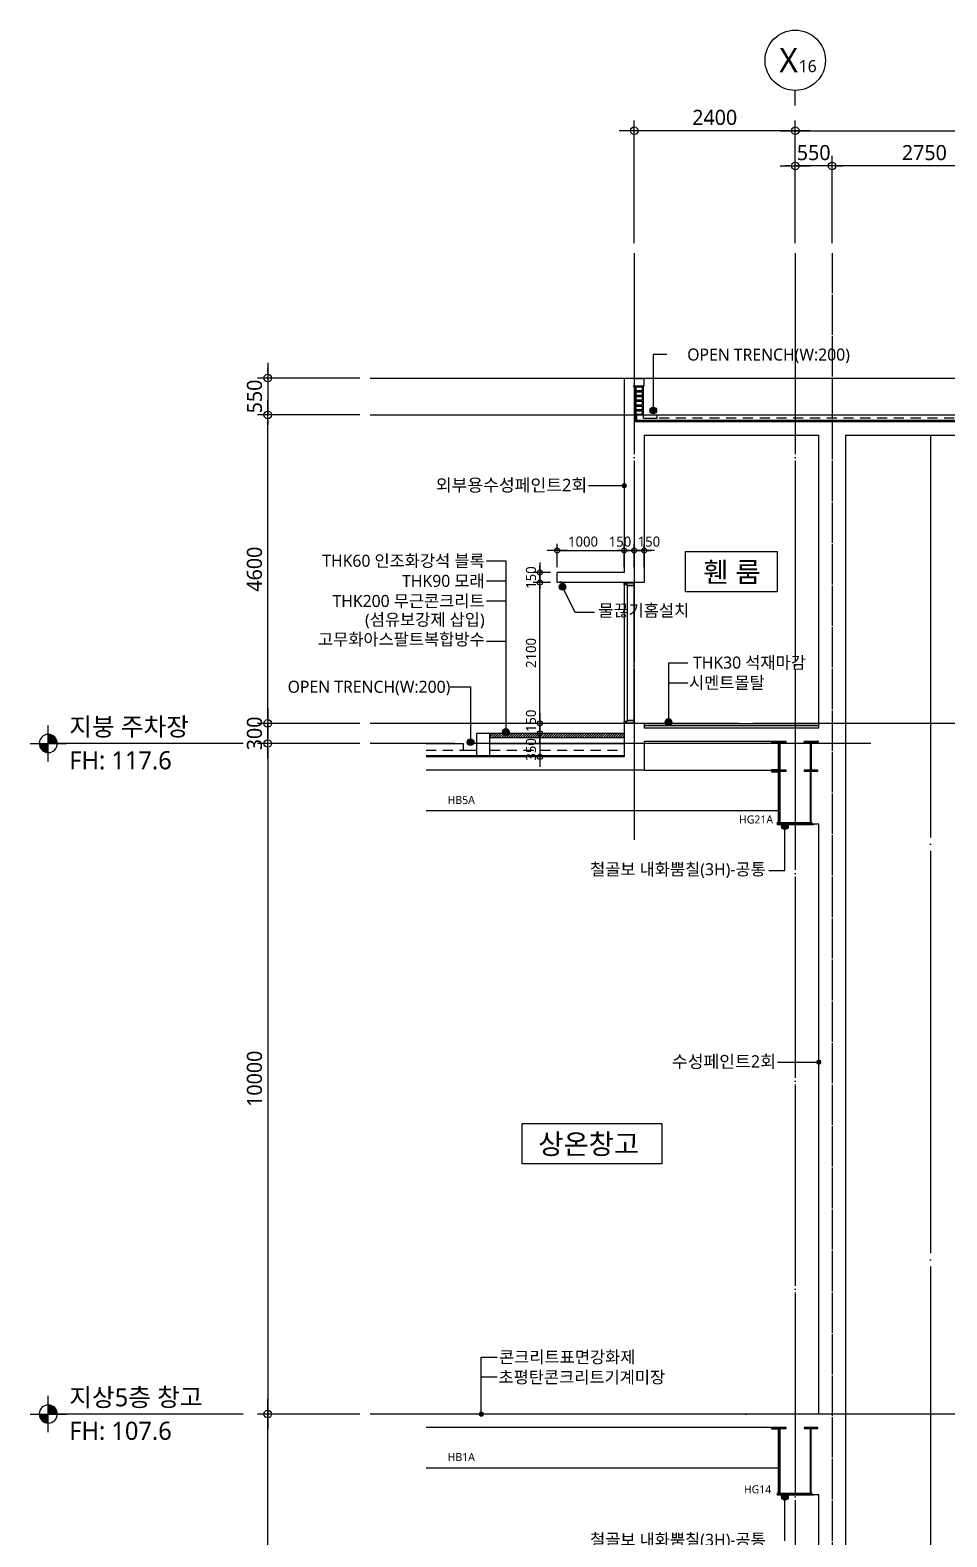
# Model space of a CAD drawing. Header units: millimetres. Extents: x 81033 to 452328, y -17390 to 42241.
# Drawn here: x 373081 to 386745, y 16382 to 38853 of the extents above; entities that cross this region are included whole.
import ezdxf
from ezdxf.enums import TextEntityAlignment as Align

# ---------------------------------------------------------------- set-up
doc = ezdxf.new("R2010")
doc.units = ezdxf.units.MM
doc.header["$LTSCALE"] = 100
doc.header["$MEASUREMENT"] = 0
doc.header["$PDSIZE"] = -10
for name, pattern in [('CEN', [62, 60, -1, 0, -1]), ('HID', [2.5, 1.5, -1]), ('HIDDEN', [2, 1, -1]), ('HIDDEN2', [0.1875, 0.125, -0.0625])]:
    doc.linetypes.add(name, pattern=pattern)
doc.layers.get('0').update_dxf_attribs({"linetype": 'CONTINUOUS'})
doc.layers.get('Defpoints').update_dxf_attribs({"color": 171, "linetype": 'CONTINUOUS'})
for name, color, linetype in [('1-철골', 3, 'CONTINUOUS'), ('A-SYM', 7, 'CONTINUOUS'), ('CEN(ST)', 1, 'CEN'), ('CON', 2, 'CONTINUOUS'), ('DOOR', 4, 'CONTINUOUS'), ('ELE-8', 8, 'CONTINUOUS'), ('ELE4', 9, 'CONTINUOUS'), ('FIN', 8, 'CONTINUOUS'), ('FIN-2', 9, 'CONTINUOUS'), ('HAT', 253, 'CONTINUOUS'), ('HF', 3, 'CONTINUOUS'), ('LED', 7, 'CONTINUOUS'), ('NDIM', 7, 'CONTINUOUS'), ('SYM', 7, 'CONTINUOUS'), ('SYM(AXIS)', 7, 'CONTINUOUS'), ('TEXT(AXIS)', 2, 'CONTINUOUS'), ('TEXT(MIN)', 7, 'CONTINUOUS'), ('TEXT(노트)', 7, 'CONTINUOUS'), ('TEXT(실명)', 3, 'CONTINUOUS'), ('W', 7, 'CONTINUOUS'), ('WAL', 3, 'CONTINUOUS'), ('wire-meshes', 1, 'CONTINUOUS'), ('방수', 8, 'HIDDEN')]:
    doc.layers.add(name, color=color, linetype=linetype)
doc.layers.add('A-XXXX-HATC', color=8, linetype='CONTINUOUS', lineweight=18)
doc.styles.add('CGS', font='cgse', dxfattribs={"bigfont": 'cgs'})
doc.styles.add('나눔바른고딕', font='NanumBarunGothic.ttf')
doc.dimstyles.new('NDIM 1200', dxfattribs={"dimscale": 75, "dimtxt": 3, "dimasz": 1, "dimexe": 2, "dimexo": 2, "dimgap": 1, "dimtad": 1, "dimdec": 0, "dimdsep": 46, "dimtxsty": 'CGS', "dimblk": 'DOT0', "dimcen": 1, "dimdle": 8, "dimclrd": 256, "dimclre": 256, "dimclrt": 256, "dimadec": 0, "dimazin": 0, "dimtfac": 1, "dimtdec": 0, "dimtix": 1, "dimtmove": 2, "dimatfit": 3, "dimldrblk": 'DOT0', "dimfxl": 1, "dimtolj": 1, "dimtzin": 0, "dimlwd": -1, "dimlwe": -1, "dimarcsym": 0})

# ---------------------------------------------------------------- blocks, each defined once
blk = doc.blocks.new('DOT0')
blk.add_line((-3, 0), (3, 0))
at = {"color": 6}
blk.add_circle((0, 0), 0.75, dxfattribs=at)
blk = doc.blocks.new('*D1065')
at = {"layer": 'Defpoints', "color": 0, "ltscale": 0.4, "transparency": 16777216}
for p in [(378147, 28214), (376622, 18214), (378147, 18214)]:
    blk.add_point(p, dxfattribs=at)
at = {"layer": 'NDIM', "ltscale": 0.4, "transparency": 16777216}
for p, q in [((377997, 28214), (376472, 28214)), ((376622, 28139), (376622, 18289)), ((377997, 18214), (376472, 18214))]:
    blk.add_line(p, q, dxfattribs=at)
at = {"layer": 'NDIM', "ltscale": 0.4, "transparency": 16777216, "xscale": 75, "yscale": 75, "zscale": 75}
for p, rotation in [((376622, 28214), 90), ((376622, 18214), 270)]:
    blk.add_blockref('DOT0', p, dxfattribs=dict(at, rotation=rotation))
at = {"layer": 'NDIM', "ltscale": 0.4, "transparency": 16777216, "insert": (376425, 23214), "char_height": 225, "attachment_point": 5, "rotation": 90, "style": '나눔바른고딕'}
blk.add_mtext('\\A1;10000', dxfattribs=at)
blk = doc.blocks.new('*U1014')
at = {"layer": 'W'}
h = blk.add_hatch(color=256, dxfattribs=at)
h.dxf.hatch_style = 1
h.paths.add_polyline_path([(-225, -15), (-235, -25), (-235, -15)])
h = blk.add_hatch(color=256, dxfattribs=at)
h.dxf.hatch_style = 1
h.paths.add_polyline_path([(225, -15), (235, -25), (235, -15)])
h = blk.add_hatch(color=256, dxfattribs=at)
h.dxf.hatch_style = 1
h.paths.add_polyline_path([(-225, -985), (-235, -975), (-235, -985)])
h = blk.add_hatch(color=256, dxfattribs=at)
h.dxf.hatch_style = 1
h.paths.add_polyline_path([(225, -985), (235, -975), (235, -985)])
at = {"layer": 'Defpoints'}
blk.add_point((0, 0), dxfattribs=at)
at = {"layer": 'HF', "color": 0, "linetype": 'ByBlock'}
for p, q in [((-135, 0), (-335, 0)), ((-335, 0), (-335, -15)), ((-135, -15), (-135, 0)), ((335, 0), (135, 0)), ((135, 0), (135, -15)), ((335, -15), (335, 0)), ((-335, -15), (-135, -15)), ((135, -15), (335, -15))]:
    blk.add_line(p, q, dxfattribs=at)
for points in [[(-235, -985), (-225, -985), (-225, -15), (-235, -15)], [(225, -985), (235, -985), (235, -15), (225, -15)], [(-250, -1000), (250, -1000), (250, -985), (-250, -985)]]:
    blk.add_lwpolyline(points, close=True, dxfattribs=at)
at = {"layer": 'W'}
for points in [[(-225, -15), (-235, -25), (-235, -15)], [(225, -15), (235, -25), (235, -15)], [(-225, -985), (-235, -975), (-235, -985)], [(225, -985), (235, -975), (235, -985)]]:
    blk.add_lwpolyline(points, close=True, dxfattribs=at)
blk = doc.blocks.new('*U1087')
at = {"layer": 'W'}
h = blk.add_hatch(color=256, dxfattribs=at)
h.dxf.hatch_style = 1
h.paths.add_polyline_path([(-225, -15), (-235, -25), (-235, -15)])
h = blk.add_hatch(color=256, dxfattribs=at)
h.dxf.hatch_style = 1
h.paths.add_polyline_path([(225, -15), (235, -25), (235, -15)])
h = blk.add_hatch(color=256, dxfattribs=at)
h.dxf.hatch_style = 1
h.paths.add_polyline_path([(-225, -785), (-235, -775), (-235, -785)])
h = blk.add_hatch(color=256, dxfattribs=at)
h.dxf.hatch_style = 1
h.paths.add_polyline_path([(225, -785), (235, -775), (235, -785)])
at = {"layer": 'Defpoints'}
blk.add_point((0, 0), dxfattribs=at)
at = {"layer": 'HF', "color": 0, "linetype": 'ByBlock'}
for p, q in [((-135, 0), (-335, 0)), ((-335, 0), (-335, -15)), ((-135, -15), (-135, 0)), ((335, 0), (135, 0)), ((135, 0), (135, -15)), ((335, -15), (335, 0)), ((-335, -15), (-135, -15)), ((135, -15), (335, -15))]:
    blk.add_line(p, q, dxfattribs=at)
for points in [[(-235, -785), (-225, -785), (-225, -15), (-235, -15)], [(225, -785), (235, -785), (235, -15), (225, -15)], [(-250, -800), (250, -800), (250, -785), (-250, -785)]]:
    blk.add_lwpolyline(points, close=True, dxfattribs=at)
at = {"layer": 'W'}
for points in [[(-225, -15), (-235, -25), (-235, -15)], [(225, -15), (235, -25), (235, -15)], [(-225, -785), (-235, -775), (-235, -785)], [(225, -785), (235, -775), (235, -785)]]:
    blk.add_lwpolyline(points, close=True, dxfattribs=at)
blk = doc.blocks.new('*D1076')
at = {"layer": 'Defpoints', "color": 0, "ltscale": 0.4, "transparency": 16777216}
for p in [(376622, 18214), (378147, 18214), (378147, 8214)]:
    blk.add_point(p, dxfattribs=at)
at = {"layer": 'NDIM', "ltscale": 0.4, "transparency": 16777216}
for p, q in [((377997, 18214), (376472, 18214)), ((376622, 8289), (376622, 18139)), ((377997, 8214), (376472, 8214))]:
    blk.add_line(p, q, dxfattribs=at)
at = {"layer": 'NDIM', "ltscale": 0.4, "transparency": 16777216, "xscale": 75, "yscale": 75, "zscale": 75}
for p, rotation in [((376622, 18214), 90), ((376622, 8214), 270)]:
    blk.add_blockref('DOT0', p, dxfattribs=dict(at, rotation=rotation))
at = {"layer": 'NDIM', "ltscale": 0.4, "transparency": 16777216, "insert": (376425, 13214), "char_height": 225, "attachment_point": 5, "rotation": 90, "style": '나눔바른고딕'}
blk.add_mtext('\\A1;10000', dxfattribs=at)
blk = doc.blocks.new('A$C19853FC8')
at = {"layer": 'SYM'}
for p, q in [((1800, 0), (1800, 3600)), ((3600, 1800), (0, 1800))]:
    blk.add_line(p, q, dxfattribs=at)
blk.add_circle((1800, 1800), 900, dxfattribs=at)
for points in [[(900, 1800), (1800, 2700), (914, 1959), (1643, 2686)], [(914, 1959), (1643, 2686), (954, 2112), (1492, 2646)], [(954, 2112), (1492, 2646), (1025, 2260), (1346, 2576)], [(1025, 2260), (1346, 2576), (1109, 2378), (1222, 2491)], [(1800, 900), (2700, 1800), (1959, 914), (2686, 1643)], [(1959, 914), (2686, 1643), (2112, 954), (2646, 1492)], [(2112, 954), (2646, 1492), (2260, 1025), (2576, 1346)], [(2260, 1025), (2576, 1346), (2378, 1109), (2491, 1222)]]:
    blk.add_solid(points, dxfattribs=at)
at = {"layer": 'SYM', "linetype": 'Continuous'}
for points in [[(1800, 2700), (1800, 1800), (900, 1800)], [(2700, 1800), (1800, 900), (1800, 1800)]]:
    blk.add_solid(points, dxfattribs=at)
blk = doc.blocks.new('BNBN')
at = {"layer": 'W'}
h = blk.add_hatch(color=256, dxfattribs=at)
h.dxf.hatch_style = 1
h.paths.add_polyline_path([(356301, -28716), (356291, -28726), (356291, -28716)])
at = {"layer": 'Defpoints'}
blk.add_point((356526, -28701, 0), dxfattribs=at)
at = {"layer": 'HF', "color": 0, "linetype": 'ByBlock'}
for p, q in [((356391, -28701, 0), (356191, -28701, 0)), ((356191, -28701, 0), (356191, -28716, 0)), ((356191, -28716, 0), (356391, -28716, 0)), ((356391, -28716, 0), (356391, -28701, 0))]:
    blk.add_line(p, q, dxfattribs=at)
at = {"layer": 'HF', "color": 0, "linetype": 'ByBlock', "elevation": 0}
blk.add_lwpolyline([(356301, -29131), (356301, -28716), (356291, -28716), (356291, -29131)], dxfattribs=at)
at = {"layer": 'W', "elevation": 0}
blk.add_lwpolyline([(356301, -28716), (356291, -28726), (356291, -28716)], close=True, dxfattribs=at)
blk = doc.blocks.new('*D1093')
at = {"layer": 'Defpoints', "color": 0, "ltscale": 0.4, "transparency": 16777216}
for p in [(376622, 28514), (378147, 28514), (378147, 28214)]:
    blk.add_point(p, dxfattribs=at)
at = {"layer": 'NDIM', "ltscale": 0.4, "transparency": 16777216}
for p, q in [((376622, 28589), (376622, 28664)), ((377997, 28514), (376472, 28514)), ((376622, 28214), (376622, 28514)), ((377997, 28214), (376472, 28214)), ((376622, 28139), (376622, 28064))]:
    blk.add_line(p, q, dxfattribs=at)
at = {"layer": 'NDIM', "ltscale": 0.4, "transparency": 16777216, "xscale": 75, "yscale": 75, "zscale": 75}
for p, rotation in [((376622, 28514), 270), ((376622, 28214), 90)]:
    blk.add_blockref('DOT0', p, dxfattribs=dict(at, rotation=rotation))
at = {"layer": 'NDIM', "ltscale": 0.4, "transparency": 16777216, "insert": (376425, 28364), "char_height": 225, "attachment_point": 5, "rotation": 90, "style": '나눔바른고딕'}
blk.add_mtext('\\A1;300', dxfattribs=at)
blk = doc.blocks.new('*D1094')
at = {"layer": 'Defpoints', "color": 0, "ltscale": 0.4, "transparency": 16777216}
for p in [(376622, 33114), (378147, 33114), (378147, 28514)]:
    blk.add_point(p, dxfattribs=at)
at = {"layer": 'NDIM', "ltscale": 0.4, "transparency": 16777216}
for p, q in [((377997, 33114), (376472, 33114)), ((376622, 28589), (376622, 33039)), ((377997, 28514), (376472, 28514))]:
    blk.add_line(p, q, dxfattribs=at)
at = {"layer": 'NDIM', "ltscale": 0.4, "transparency": 16777216, "xscale": 75, "yscale": 75, "zscale": 75}
for p, rotation in [((376622, 33114), 90), ((376622, 28514), 270)]:
    blk.add_blockref('DOT0', p, dxfattribs=dict(at, rotation=rotation))
at = {"layer": 'NDIM', "ltscale": 0.4, "transparency": 16777216, "insert": (376425, 30814), "char_height": 225, "attachment_point": 5, "rotation": 90, "style": '나눔바른고딕'}
blk.add_mtext('\\A1;4600', dxfattribs=at)
blk = doc.blocks.new('*D1095')
at = {"layer": 'Defpoints', "color": 0, "ltscale": 0.4, "transparency": 16777216}
for p in [(378147, 33664), (376622, 33114), (378147, 33114)]:
    blk.add_point(p, dxfattribs=at)
at = {"layer": 'NDIM', "ltscale": 0.4, "transparency": 16777216}
for p, q in [((376622, 33739), (376622, 33814)), ((377997, 33664), (376472, 33664)), ((376622, 33664), (376622, 33114)), ((377997, 33114), (376472, 33114)), ((376622, 33039), (376622, 32964))]:
    blk.add_line(p, q, dxfattribs=at)
at = {"layer": 'NDIM', "ltscale": 0.4, "transparency": 16777216, "xscale": 75, "yscale": 75, "zscale": 75}
for p, rotation in [((376622, 33664), 270), ((376622, 33114), 90)]:
    blk.add_blockref('DOT0', p, dxfattribs=dict(at, rotation=rotation))
at = {"layer": 'NDIM', "ltscale": 0.4, "transparency": 16777216, "insert": (376425, 33389), "char_height": 225, "attachment_point": 5, "rotation": 90, "style": '나눔바른고딕'}
blk.add_mtext('\\A1;550', dxfattribs=at)
blk = doc.blocks.new('*D1118')
at = {"layer": 'Defpoints', "color": 0, "ltscale": 0.4, "transparency": 16777216}
for p in [(384485, 36828), (384485, 35528), (385035, 35528)]:
    blk.add_point(p, dxfattribs=at)
at = {"layer": 'NDIM', "ltscale": 0.4, "transparency": 16777216}
for p, q in [((384485, 35678), (384485, 36978)), ((385035, 35678), (385035, 36978)), ((384410, 36828), (384335, 36828)), ((385035, 36828), (384485, 36828)), ((385110, 36828), (385185, 36828))]:
    blk.add_line(p, q, dxfattribs=at)
at = {"layer": 'NDIM', "ltscale": 0.4, "transparency": 16777216, "xscale": 75, "yscale": 75, "zscale": 75}
blk.add_blockref('DOT0', (384485, 36828), dxfattribs=at)
at = {"layer": 'NDIM', "ltscale": 0.4, "transparency": 16777216, "xscale": 75, "yscale": 75, "zscale": 75, "rotation": 180}
blk.add_blockref('DOT0', (385035, 36828), dxfattribs=at)
at = {"layer": 'NDIM', "ltscale": 0.4, "transparency": 16777216, "insert": (384760, 37025), "char_height": 225, "attachment_point": 5, "style": '나눔바른고딕'}
blk.add_mtext('\\A1;550', dxfattribs=at)
blk = doc.blocks.new('*D1119')
at = {"layer": 'Defpoints', "color": 0, "ltscale": 0.4, "transparency": 16777216}
for p in [(385035, 36828), (385035, 35528), (387785, 35528)]:
    blk.add_point(p, dxfattribs=at)
at = {"layer": 'NDIM', "ltscale": 0.4, "transparency": 16777216}
for p, q in [((385035, 35678), (385035, 36978)), ((387785, 35678), (387785, 36978)), ((387710, 36828), (385110, 36828))]:
    blk.add_line(p, q, dxfattribs=at)
at = {"layer": 'NDIM', "ltscale": 0.4, "transparency": 16777216, "xscale": 75, "yscale": 75, "zscale": 75, "rotation": 180}
blk.add_blockref('DOT0', (385035, 36828), dxfattribs=at)
at = {"layer": 'NDIM', "ltscale": 0.4, "transparency": 16777216, "xscale": 75, "yscale": 75, "zscale": 75}
blk.add_blockref('DOT0', (387785, 36828), dxfattribs=at)
at = {"layer": 'NDIM', "ltscale": 0.4, "transparency": 16777216, "insert": (386410, 37025), "char_height": 225, "attachment_point": 5, "style": '나눔바른고딕'}
blk.add_mtext('\\A1;2750', dxfattribs=at)
blk = doc.blocks.new('*D1120')
at = {"layer": 'Defpoints', "color": 0, "ltscale": 0.4, "transparency": 16777216}
for p in [(395485, 37353), (384485, 35528), (395485, 35528)]:
    blk.add_point(p, dxfattribs=at)
at = {"layer": 'NDIM', "ltscale": 0.4, "transparency": 16777216}
for p, q in [((384485, 35678), (384485, 37503)), ((384560, 37353), (395410, 37353)), ((395485, 35678), (395485, 37503))]:
    blk.add_line(p, q, dxfattribs=at)
at = {"layer": 'NDIM', "ltscale": 0.4, "transparency": 16777216, "xscale": 75, "yscale": 75, "zscale": 75, "rotation": 180}
blk.add_blockref('DOT0', (384485, 37353), dxfattribs=at)
at = {"layer": 'NDIM', "ltscale": 0.4, "transparency": 16777216, "xscale": 75, "yscale": 75, "zscale": 75}
blk.add_blockref('DOT0', (395485, 37353), dxfattribs=at)
at = {"layer": 'NDIM', "ltscale": 0.4, "transparency": 16777216, "insert": (389985, 37550), "char_height": 225, "attachment_point": 5, "style": '나눔바른고딕'}
blk.add_mtext('\\A1;11000', dxfattribs=at)
blk = doc.blocks.new('A$C2F20087E')
at = {"layer": 'SYM(AXIS)'}
blk.add_line((600, 0), (600, 300), dxfattribs=at)
blk.add_circle((600, 900), 600, dxfattribs=at)
blk = doc.blocks.new('*D1127')
at = {"layer": 'Defpoints', "color": 0, "ltscale": 0.4, "transparency": 16777216}
for p in [(382085, 37353), (382085, 35528), (384485, 35528)]:
    blk.add_point(p, dxfattribs=at)
at = {"layer": 'NDIM', "ltscale": 0.4, "transparency": 16777216}
for p, q in [((382085, 35678), (382085, 37503)), ((384410, 37353), (382160, 37353)), ((384485, 35678), (384485, 37503))]:
    blk.add_line(p, q, dxfattribs=at)
at = {"layer": 'NDIM', "ltscale": 0.4, "transparency": 16777216, "xscale": 75, "yscale": 75, "zscale": 75, "rotation": 180}
blk.add_blockref('DOT0', (382085, 37353), dxfattribs=at)
at = {"layer": 'NDIM', "ltscale": 0.4, "transparency": 16777216, "xscale": 75, "yscale": 75, "zscale": 75}
blk.add_blockref('DOT0', (384485, 37353), dxfattribs=at)
at = {"layer": 'NDIM', "ltscale": 0.4, "transparency": 16777216, "insert": (383285, 37550), "char_height": 225, "attachment_point": 5, "style": '나눔바른고딕'}
blk.add_mtext('\\A1;2400', dxfattribs=at)
blk = doc.blocks.new('*D1177')
at = {"layer": 'Defpoints', "color": 0, "ltscale": 0.4, "transparency": 16777216}
for p in [(382085, 31092), (382085, 30745), (382235, 30745)]:
    blk.add_point(p, dxfattribs=at)
at = {"layer": 'NDIM', "ltscale": 0.4, "transparency": 16777216}
for p, q in [((382035, 31092), (381985, 31092)), ((382085, 30845), (382085, 31192)), ((382235, 31092), (382085, 31092)), ((382235, 30845), (382235, 31192)), ((382285, 31092), (382335, 31092))]:
    blk.add_line(p, q, dxfattribs=at)
at = {"layer": 'NDIM', "ltscale": 0.4, "transparency": 16777216, "xscale": 50, "yscale": 50, "zscale": 50}
blk.add_blockref('DOT0', (382085, 31092), dxfattribs=at)
at = {"layer": 'NDIM', "ltscale": 0.4, "transparency": 16777216, "xscale": 50, "yscale": 50, "zscale": 50, "rotation": 180}
blk.add_blockref('DOT0', (382235, 31092), dxfattribs=at)
at = {"layer": 'NDIM', "ltscale": 0.4, "transparency": 16777216, "insert": (382304, 31224), "char_height": 150, "attachment_point": 5, "style": '나눔바른고딕'}
blk.add_mtext('\\A1;150', dxfattribs=at)
blk = doc.blocks.new('*D1178')
at = {"layer": 'Defpoints', "color": 0, "ltscale": 0.4, "transparency": 16777216}
for p in [(382085, 31092), (381935, 30745), (382085, 30745)]:
    blk.add_point(p, dxfattribs=at)
at = {"layer": 'NDIM', "ltscale": 0.4, "transparency": 16777216}
for p, q in [((381885, 31092), (381835, 31092)), ((381935, 30845), (381935, 31192)), ((381935, 31092), (382085, 31092)), ((382085, 30845), (382085, 31192)), ((382135, 31092), (382185, 31092))]:
    blk.add_line(p, q, dxfattribs=at)
at = {"layer": 'NDIM', "ltscale": 0.4, "transparency": 16777216, "xscale": 50, "yscale": 50, "zscale": 50}
blk.add_blockref('DOT0', (381935, 31092), dxfattribs=at)
at = {"layer": 'NDIM', "ltscale": 0.4, "transparency": 16777216, "xscale": 50, "yscale": 50, "zscale": 50, "rotation": 180}
blk.add_blockref('DOT0', (382085, 31092), dxfattribs=at)
at = {"layer": 'NDIM', "ltscale": 0.4, "transparency": 16777216, "insert": (381873, 31224), "char_height": 150, "attachment_point": 5, "style": '나눔바른고딕'}
blk.add_mtext('\\A1;150', dxfattribs=at)
blk = doc.blocks.new('*D1179')
at = {"layer": 'Defpoints', "color": 0, "ltscale": 0.4, "transparency": 16777216}
for p in [(381935, 31092), (380935, 30745), (381935, 30745)]:
    blk.add_point(p, dxfattribs=at)
at = {"layer": 'NDIM', "ltscale": 0.4, "transparency": 16777216}
for p, q in [((380935, 30845), (380935, 31192)), ((380985, 31092), (381885, 31092)), ((381935, 30845), (381935, 31192))]:
    blk.add_line(p, q, dxfattribs=at)
at = {"layer": 'NDIM', "ltscale": 0.4, "transparency": 16777216, "xscale": 50, "yscale": 50, "zscale": 50, "rotation": 180}
blk.add_blockref('DOT0', (380935, 31092), dxfattribs=at)
at = {"layer": 'NDIM', "ltscale": 0.4, "transparency": 16777216, "xscale": 50, "yscale": 50, "zscale": 50}
blk.add_blockref('DOT0', (381935, 31092), dxfattribs=at)
at = {"layer": 'NDIM', "ltscale": 0.4, "transparency": 16777216, "insert": (381322, 31224), "char_height": 150, "attachment_point": 5, "style": '나눔바른고딕'}
blk.add_mtext('\\A1;1000', dxfattribs=at)
blk = doc.blocks.new('*D1180')
at = {"layer": 'Defpoints', "color": 0, "ltscale": 0.4, "transparency": 16777216}
for p in [(380679, 30764), (380935, 30764), (380935, 30614)]:
    blk.add_point(p, dxfattribs=at)
at = {"layer": 'NDIM', "ltscale": 0.4, "transparency": 16777216}
for p, q in [((380679, 30814), (380679, 30864)), ((380835, 30764), (380579, 30764)), ((380835, 30614), (380579, 30614)), ((380679, 30614), (380679, 30764)), ((380679, 30564), (380679, 30514))]:
    blk.add_line(p, q, dxfattribs=at)
at = {"layer": 'NDIM', "ltscale": 0.4, "transparency": 16777216, "xscale": 50, "yscale": 50, "zscale": 50}
for p, rotation in [((380679, 30764), 270), ((380679, 30614), 90)]:
    blk.add_blockref('DOT0', p, dxfattribs=dict(at, rotation=rotation))
at = {"layer": 'NDIM', "ltscale": 0.4, "transparency": 16777216, "insert": (380547, 30689), "char_height": 150, "attachment_point": 5, "rotation": 90, "style": '나눔바른고딕'}
blk.add_mtext('\\A1;150', dxfattribs=at)
blk = doc.blocks.new('*D1181')
at = {"layer": 'Defpoints', "color": 0, "ltscale": 0.4, "transparency": 16777216}
for p in [(380679, 30614), (380935, 30614), (380935, 28514)]:
    blk.add_point(p, dxfattribs=at)
at = {"layer": 'NDIM', "ltscale": 0.4, "transparency": 16777216}
for p, q in [((380835, 30614), (380579, 30614)), ((380679, 28564), (380679, 30564)), ((380835, 28514), (380579, 28514))]:
    blk.add_line(p, q, dxfattribs=at)
at = {"layer": 'NDIM', "ltscale": 0.4, "transparency": 16777216, "xscale": 50, "yscale": 50, "zscale": 50}
for p, rotation in [((380679, 30614), 90), ((380679, 28514), 270)]:
    blk.add_blockref('DOT0', p, dxfattribs=dict(at, rotation=rotation))
at = {"layer": 'NDIM', "ltscale": 0.4, "transparency": 16777216, "insert": (380547, 29564), "char_height": 150, "attachment_point": 5, "rotation": 90, "style": '나눔바른고딕'}
blk.add_mtext('\\A1;2100', dxfattribs=at)
blk = doc.blocks.new('*D1182')
at = {"layer": 'Defpoints', "color": 0, "ltscale": 0.4, "transparency": 16777216}
for p in [(380679, 28364), (380935, 28514), (380935, 28364)]:
    blk.add_point(p, dxfattribs=at)
at = {"layer": 'NDIM', "ltscale": 0.4, "transparency": 16777216}
for p, q in [((380679, 28564), (380679, 28614)), ((380835, 28514), (380579, 28514)), ((380835, 28364), (380579, 28364)), ((380679, 28514), (380679, 28364)), ((380679, 28314), (380679, 28264))]:
    blk.add_line(p, q, dxfattribs=at)
at = {"layer": 'NDIM', "ltscale": 0.4, "transparency": 16777216, "xscale": 50, "yscale": 50, "zscale": 50}
for p, rotation in [((380679, 28514), 270), ((380679, 28364), 90)]:
    blk.add_blockref('DOT0', p, dxfattribs=dict(at, rotation=rotation))
at = {"layer": 'NDIM', "ltscale": 0.4, "transparency": 16777216, "insert": (380547, 28551), "char_height": 150, "attachment_point": 5, "rotation": 90, "style": '나눔바른고딕'}
blk.add_mtext('\\A1;150', dxfattribs=at)
blk = doc.blocks.new('*D1183')
at = {"layer": 'Defpoints', "color": 0, "ltscale": 0.4, "transparency": 16777216}
for p in [(380935, 28364), (380679, 28014), (380935, 28014)]:
    blk.add_point(p, dxfattribs=at)
at = {"layer": 'NDIM', "ltscale": 0.4, "transparency": 16777216}
for p, q in [((380835, 28364), (380579, 28364)), ((380679, 28314), (380679, 28064)), ((380835, 28014), (380579, 28014))]:
    blk.add_line(p, q, dxfattribs=at)
at = {"layer": 'NDIM', "ltscale": 0.4, "transparency": 16777216, "xscale": 50, "yscale": 50, "zscale": 50}
for p, rotation in [((380679, 28364), 90), ((380679, 28014), 270)]:
    blk.add_blockref('DOT0', p, dxfattribs=dict(at, rotation=rotation))
at = {"layer": 'NDIM', "ltscale": 0.4, "transparency": 16777216, "insert": (380547, 28126), "char_height": 150, "attachment_point": 5, "rotation": 90, "style": '나눔바른고딕'}
blk.add_mtext('\\A1;350', dxfattribs=at)

msp = doc.modelspace()

# ---------------------------------------------------------------- hatches: boundary and pattern name
at = {"ltscale": 10000}
h = msp.add_hatch(color=256, dxfattribs=at)
h.dxf.hatch_style = 1
edge = h.paths.add_edge_path()
edge.add_arc((382369.5, 33180.7), 50, 0, 360)
h = msp.add_hatch(color=256, dxfattribs=at)
h.dxf.hatch_style = 1
edge = h.paths.add_edge_path()
edge.add_arc((381016.3, 30552.3), 50, 0, 360, ccw=False)
h = msp.add_hatch(color=256, dxfattribs=at)
h.dxf.hatch_style = 1
edge = h.paths.add_edge_path()
edge.add_arc((382596.8, 28534.1), 50, 0, 360)
h = msp.add_hatch(color=256, dxfattribs=at)
h.dxf.hatch_style = 1
edge = h.paths.add_edge_path()
edge.add_arc((380171.4, 28384.2), 50, 180, 540, ccw=False)
h = msp.add_hatch(color=256, dxfattribs=at)
h.dxf.hatch_style = 1
edge = h.paths.add_edge_path()
edge.add_arc((379646, 28234.2), 50, 180, 540, ccw=False)
h = msp.add_hatch(color=256, dxfattribs=at)
h.dxf.hatch_style = 1
edge = h.paths.add_edge_path()
edge.add_arc((384332, 26979.9), 50, -180, 180)
h = msp.add_hatch(color=256, dxfattribs=at)
h.dxf.hatch_style = 1
edge = h.paths.add_edge_path()
edge.add_arc((384332, 16979.9), 50, -180, 180)
at = {"layer": 'A-XXXX-HATC', "ltscale": 0.1}
h = msp.add_hatch(dxfattribs=at)
h.set_pattern_fill('ANSI37', color=256, scale=100)
h.set_pattern_definition([(45, (-34819657.609, 1077072.84), (-8.838834765, 8.838834765), []), (135, (-34819657.609, 1077072.84), (-8.838834765, -8.838834765), [])])
edge = h.paths.add_edge_path()
edge.add_line((382125.1, 33113.9), (382125.1, 33033.9))
edge.add_line((382125.1, 33033.9), (382123.9, 33033.9))
edge.add_line((382123.9, 33033.9), (382105.1, 33052.7))
edge.add_line((382105.1, 33052.7), (382105.1, 33114))
edge.add_line((382105.1, 33114), (382125.1, 33113.9))
h = msp.add_hatch(dxfattribs=at)
h.set_pattern_fill('ANSI37', color=256, scale=100)
h.set_pattern_definition([(45, (-34819657.609, 1077004.089), (-8.838834765, 8.838834765), []), (135, (-34819657.609, 1077004.089), (-8.838834765, -8.838834765), [])])
h.paths.add_polyline_path([(382123.9, 33033.9), (382125.1, 33033.9), (382125.1, 33045.2), (382125.1, 33045.1), (382112.7, 33045.2)])
at = {"layer": 'HAT'}
h = msp.add_hatch(dxfattribs=at)
h.set_pattern_fill('ANSI31', color=256, scale=200)
h.set_pattern_definition([(45, (26806.355, 56944.475), (-17.6776695, 17.6776695), [])])
h.paths.add_polyline_path([(381935.1, 28303.9), (381935.1, 28363.9), (379935.1, 28363.9), (379935.1, 28303.9)])
at = {"layer": 'LED', "ltscale": 10000}
h = msp.add_hatch(color=256, dxfattribs=at)
h.dxf.hatch_style = 1
edge = h.paths.add_edge_path()
edge.add_arc((381936.6, 32058.6), 39.3, 360, 720, ccw=False)
h = msp.add_hatch(color=256, dxfattribs=at)
h.dxf.hatch_style = 1
edge = h.paths.add_edge_path()
edge.add_arc((384836.6, 23462), 39.3, 360, 720, ccw=False)
h = msp.add_hatch(color=256, dxfattribs=at)
h.dxf.hatch_style = 1
edge = h.paths.add_edge_path()
edge.add_arc((379805.7, 18211.9), 39.3, 360, 720, ccw=False)

# ---------------------------------------------------------------- linework, layer by layer
at = {"ltscale": 10000}
for points in [[(382851.4, 31077), (384215, 31077), (384215, 30477), (382851.4, 30477)], [(380413, 22546.2), (382494.8, 22546.2), (382494.8, 21946.2), (380413, 21946.2)]]:
    msp.add_lwpolyline(points, close=True, dxfattribs=at)
at = {"ltscale": 0.1}
msp.add_lwpolyline([(379935.1, 28013.9), (379935.1, 28363.9), (379735.1, 28363.9), (379735.1, 28013.9)], dxfattribs=at)
at = {"layer": 'A-SYM'}
for points in [[(381935.1, 32055.3), (381405.5, 32055.3)], [(384835.1, 23458.8), (384218.7, 23458.8)]]:
    msp.add_lwpolyline(points, dxfattribs=at)
at = {"layer": 'A-SYM', "const_width": 30}
for points in [[(381935.1, 32070.3, 1), (381935.1, 32040.3, 1)], [(384835.1, 23473.8, 1), (384835.1, 23443.8, 1)]]:
    msp.add_lwpolyline(points, format="xyb", close=True, dxfattribs=at)
at = {"layer": 'CEN(ST)', "ltscale": 0.1}
msp.add_line((385035.1, 35527.7), (385035.1, -3195), dxfattribs=at)
at = {"layer": 'CEN(ST)', "ltscale": 10000}
for p, q in [((378147.4, 33663.9), (402252, 33663.9)), ((378147.4, 33113.9), (402252, 33113.9))]:
    msp.add_line(p, q, dxfattribs=at)
at = {"layer": 'CEN(ST)'}
for p, q in [((386502.6, 32813.9), (386502.6, -3195)), ((402252, 28513.9), (378147.4, 28513.9)), ((385609.8, 28213.9), (378147.4, 28213.9)), ((402252, 18213.9), (378147.4, 18213.9))]:
    msp.add_line(p, q, dxfattribs=at)
at = {"layer": 'CEN(ST)', "ltscale": 0.5}
for points in [[(382085.1, 35527.7), (382085.1, 26777.9)], [(384485.1, 35527.7), (384485.1, -3195)]]:
    msp.add_lwpolyline(points, dxfattribs=at)
at = {"layer": 'CON', "ltscale": 10000}
for p, q in [((381935.1, 33663.9), (381935.1, 30763.9)), ((381935.1, 33663.9), (382235.1, 33653.9)), ((382235.1, 33543.9), (382070.1, 33543.9)), ((382085.1, 33535.3), (382085.1, 33013.9)), ((382085.1, 33013.9), (399235.1, 33013.9)), ((399485.1, 33013.9), (382085.1, 33013.9)), ((382235.1, 32813.9), (384835.1, 32813.9)), ((385235.1, 32813.9), (387635.1, 32813.9)), ((381935.1, 28513.9), (381935.1, 28013.9))]:
    msp.add_line(p, q, dxfattribs=at)
at = {"layer": 'CON', "ltscale": 5}
for p, q in [((382085.1, 33535.3), (382070.1, 33543.9)), ((382235.1, 33543.9), (382235.1, 33653.9))]:
    msp.add_line(p, q, dxfattribs=at)
at = {"layer": 'CON', "ltscale": 1000}
for p, q in [((382235.1, 32813.9), (382235.1, 30613.9)), ((381935.1, 30763.9), (380935.1, 30763.9)), ((380935.1, 30613.9), (380935.1, 30763.9)), ((380985.1, 30613.9), (380935.1, 30613.9)), ((380985.1, 30613.9), (380985.1, 30623.9)), ((380995.1, 30623.9), (380985.1, 30623.9)), ((380995.1, 30613.9), (380995.1, 30623.9)), ((382235.1, 30613.9, 0), (380995.1, 30613.9)), ((382235.1, 28513.9, 0), (381935.1, 28513.9)), ((382235.1, 28513.9), (382235.1, 28443.9)), ((384835.1, 28443.9, 0), (382235.1, 28443.9, 0)), ((384350.1, 28243.9, 0), (382235.1, 28243.9, 0)), ((382235.1, 28243.9), (382235.1, 27813.9)), ((384835.1, 28243.9, 0), (384620.1, 28243.9, 0)), ((381935.1, 28013.9), (378981.9, 28013.9)), ((382235.1, 27813.9), (378981.9, 27813.9)), ((384735.1, 27013.9), (384835.1, 27013.9)), ((384835.1, 18213.9), (378981.9, 18213.9)), ((384350.1, 18013.9), (378981.9, 18013.9)), ((384735.1, 17013.9), (384835.1, 17013.9))]:
    msp.add_line(p, q, dxfattribs=at)
at = {"layer": 'CON', "ltscale": 0.1}
for p, q in [((384835.1, 28443.9), (384835.1, 32813.9)), ((385235.1, 32813.9), (385235.1, 8213.9)), ((384835.1, 18213.9), (384835.1, 27013.9)), ((384835.1, 8213.9), (384835.1, 17013.9))]:
    msp.add_line(p, q, dxfattribs=at)
at = {"layer": 'DOOR'}
for p, q in [((381935.1, 30583.9), (381935.1, 28543.9)), ((381979.1, 30568.9), (381979.1, 28558.9)), ((382085.1, 28558.9), (382085.1, 30568.9))]:
    msp.add_line(p, q, dxfattribs=at)
for points in [[(382085.1, 30613.9), (382068.6, 30613.9), (382068.6, 30612.3), (382083.5, 30612.3), (382083.5, 30570.5), (381980.7, 30570.5), (381980.7, 30585.5), (381936.7, 30585.5), (381936.7, 30612.3), (381951.6, 30612.3), (381951.6, 30613.9), (381935.1, 30613.9), (381935.1, 30583.9), (381979.1, 30583.9), (381979.1, 30568.9), (382085.1, 30568.9)], [(381944.7, 30612.3), (381944.7, 30610.7), (382075.6, 30610.7), (382075.6, 30612.3)], [(382085.1, 28513.9), (382068.6, 28513.9), (382068.6, 28515.5), (382083.5, 28515.5), (382083.5, 28557.3), (381980.7, 28557.3), (381980.7, 28542.3), (381936.7, 28542.3), (381936.7, 28515.5), (381951.6, 28515.5), (381951.6, 28513.9), (381935.1, 28513.9), (381935.1, 28543.9), (381979.1, 28543.9), (381979.1, 28558.9), (382085.1, 28558.9)], [(381944.7, 28515.5), (381944.7, 28517.1), (382075.6, 28517.1), (382075.6, 28515.5)]]:
    msp.add_lwpolyline(points, close=True, dxfattribs=at)
at = {"layer": 'ELE-8', "ltscale": 0.1}
msp.add_line((378981.9, 28033.9), (381935.1, 28033.9), dxfattribs=at)
at = {"layer": 'ELE4', "linetype": 'HIDDEN2', "ltscale": 5}
msp.add_line((382085.1, 33018.9), (399459.6, 33018.9), dxfattribs=at)
at = {"layer": 'FIN', "ltscale": 5}
for p, q in [((382225.1, 33063.9), (382225.1, 33543.9)), ((382225.1, 33113.9), (382105.1, 33113.9)), ((382225.1, 33063.9), (382425.1, 33063.9)), ((382425.1, 33063.9), (382425.1, 33113.9)), ((382425.1, 33113.9), (399145.1, 33113.9))]:
    msp.add_line(p, q, dxfattribs=at)
at = {"layer": 'FIN', "ltscale": 10000}
for p, q in [((382235.1, 28513.9, 0), (384835.1, 28513.9, 0)), ((382235.1, 28483.9, 0), (384835.1, 28483.9, 0)), ((378981.9, 28213.9), (379535.1, 28213.9)), ((379935.1, 28213.9), (381935.1, 28213.9))]:
    msp.add_line(p, q, dxfattribs=at)
at = {"layer": 'FIN'}
for p, q in [((379935.1, 28303.9), (381935.1, 28303.9)), ((382235.1, 27813.9), (384138.1, 27813.9)), ((378981.9, 27213.9), (384238.1, 27213.9)), ((378981.9, 17413.9), (384260.1, 17413.9))]:
    msp.add_line(p, q, dxfattribs=at)
msp.add_lwpolyline([(381935.1, 28363.9), (379935.1, 28363.9)], dxfattribs=at)
at = {"layer": 'FIN', "ltscale": 10000}
msp.add_lwpolyline([(379535.1, 28213.9), (379535.1, 28113.9), (379735.1, 28113.9)], dxfattribs=at)
for points in [[(384756.1, 27001.9), (384223.1, 27001.9), (384223.1, 27040.9), (384238.1, 27040.9), (384238.1, 27786.9), (384138.1, 27786.9), (384138.1, 27825.9), (384238.1, 27825.9), (384238.1, 28216.9), (384138.1, 28216.9), (384138.1, 28243.9), (384150.1, 28243.9), (384150.1, 28228.9), (384250.1, 28228.9), (384250.1, 27813.9), (384150.1, 27813.9), (384150.1, 27798.9), (384250.1, 27798.9), (384250.1, 27028.9), (384235.1, 27028.9), (384235.1, 27013.9), (384756.1, 27013.9)], [(384756.1, 17001.9), (384223.1, 17001.9), (384223.1, 17040.9), (384238.1, 17040.9), (384238.1, 17986.9), (384138.1, 17986.9), (384138.1, 18013.9), (384150.1, 18013.9), (384150.1, 17998.9), (384250.1, 17998.9), (384250.1, 17028.9), (384235.1, 17028.9), (384235.1, 17013.9), (384756.1, 17013.9)]]:
    msp.add_lwpolyline(points, close=True, dxfattribs=at)
at = {"layer": 'FIN-2', "ltscale": 0.1}
for p, q in [((382105.1, 33543.9), (382105.1, 33052.7)), ((382085.1, 33044.5), (382115.7, 33013.9)), ((382105.1, 33052.7), (382123.9, 33033.9)), ((382123.9, 33033.9), (399446.3, 33033.9)), ((382125.1, 33033.9), (382125.1, 33113.9))]:
    msp.add_line(p, q, dxfattribs=at)
at = {"layer": 'LED', "ltscale": 10000}
for p, q in [((379883.5, 30639.2), (380171.4, 30639.2)), ((382884.7, 29113.1), (382596.8, 29113.1)), ((384332, 26320.8), (384332, 26979.9)), ((384089.3, 26320.8), (384332, 26320.8)), ((384332, 16320.8), (384332, 16979.9))]:
    msp.add_line(p, q, dxfattribs=at)
for points in [[(382569.5, 34014.2), (382369.5, 34014.2), (382369.5, 33180.7)], [(379883.5, 30939.2), (380171.4, 30939.2), (380171.4, 28384.2)], [(381490.6, 30168.8), (381202.7, 30168.8), (381016.3, 30552.3)], [(382884.7, 29413.1), (382596.8, 29413.1), (382596.8, 28534.1)], [(379340.6, 29059.9), (379646, 29059.9), (379646, 28234.2)]]:
    msp.add_lwpolyline(points, dxfattribs=at)
for centre in [(382369.5, 33180.7), (381016.3, 30552.3), (382596.8, 28534.1), (380171.4, 28384.2), (379646, 28234.2), (384332, 26979.9), (384332, 16979.9)]:
    msp.add_circle(centre, 50, dxfattribs=at)
at = {"layer": 'SYM', "ltscale": 1000}
for p, q in [((376258.4, 28213.9), (373350.9, 28213.9)), ((376258.4, 18213.9), (373350.9, 18213.9))]:
    msp.add_line(p, q, dxfattribs=at)
at = {"layer": 'TEXT(MIN)', "ltscale": 10000}
for p, q in [((379883.5, 30639.2), (380171.4, 30639.2)), ((379883.5, 30339.2), (380171.4, 30339.2)), ((379883.5, 29739.2), (380171.4, 29739.2)), ((382884.7, 29113.1), (382596.8, 29113.1)), ((380044.3, 18763.3), (379804.3, 18763.3))]:
    msp.add_line(p, q, dxfattribs=at)
at = {"layer": 'WAL'}
for points in [[(382115.1, 33530.9), (382205.1, 33530.9), (382205.1, 33473.9), (382115.1, 33473.9)], [(382115.1, 33459.9), (382205.1, 33459.9), (382205.1, 33402.9), (382115.1, 33402.9)], [(382115.1, 33388.9), (382205.1, 33388.9), (382205.1, 33331.9), (382115.1, 33331.9)], [(382115.1, 33317.9), (382205.1, 33317.9), (382205.1, 33260.9), (382115.1, 33260.9)], [(382115.1, 33246.9), (382205.1, 33246.9), (382205.1, 33189.9), (382115.1, 33189.9)], [(382115.1, 33175.9), (382205.1, 33175.9), (382205.1, 33118.9), (382115.1, 33118.9)]]:
    msp.add_lwpolyline(points, close=True, dxfattribs=at)
at = {"layer": 'wire-meshes', "linetype": 'HID'}
for p, q in [((382455.1, 33068.9), (399145.1, 33068.9)), ((378981.9, 28113.9), (379535.1, 28113.9)), ((379935.1, 28113.9), (381935.1, 28113.9))]:
    msp.add_line(p, q, dxfattribs=at)
at = {"layer": '방수', "linetype": 'HID', "ltscale": 0.05}
for q in [(382070.1, 33543.9), (382095.1, 33048.6)]:
    msp.add_line((382095.1, 33533.7), q, dxfattribs=at)
at = {"layer": '방수', "ltscale": 0.1}
for p, q in [((382119.8, 33023.9), (382095.1, 33048.6)), ((382085.1, 33023.9), (399450.5, 33023.9)), ((378981.9, 28023.9), (381935.1, 28023.9))]:
    msp.add_line(p, q, dxfattribs=at)

# ---------------------------------------------------------------- block references
at = {"xscale": 0.75, "yscale": 0.75, "zscale": 0.75}
msp.add_blockref('A$C2F20087E', (384035.1, 37727.7), dxfattribs=at)
at = {"ltscale": 1000, "xscale": -0.15, "yscale": 0.15, "zscale": 0.15}
for p in [(373620.9, 27943.9), (373620.9, 17943.9)]:
    msp.add_blockref('A$C19853FC8', p, dxfattribs=at)
at = {"layer": '1-철골'}
msp.add_blockref('BNBN', (27959.1, 56944.5, 0), dxfattribs=at)
at = {"layer": '1-철골', "xscale": -1}
msp.add_blockref('BNBN', (741011.2, 56944.5, 0), dxfattribs=at)
at = {"layer": 'HF'}
for name, p in [('*U1087', (384485.1, 27813.9)), ('*U1014', (384485.1, 18013.9))]:
    msp.add_blockref(name, p, dxfattribs=at)

# ---------------------------------------------------------------- texts
at = {"layer": 'TEXT(AXIS)', "style": '나눔바른고딕'}
for s, height, p in [('X', 360, (384386.4, 38405.7)), ('16', 180, (384670.8, 38315.7))]:
    msp.add_text(s, height=height, dxfattribs=at).set_placement(p, align=Align.MIDDLE)
for s, p in [('지붕 주차장', (373663.4, 28463.9)), ('FH: 117.6', (373663.4, 27963.9)), ('지상5층 창고', (373663.4, 18463.9)), ('FH: 107.6', (373663.4, 17963.9))]:
    msp.add_text(s, height=270, dxfattribs=at).set_placement(p, align=Align.MIDDLE_LEFT)
at = {"layer": 'TEXT(MIN)', "style": '나눔바른고딕'}
for s, p in [('OPEN TRENCH(W:200)', (385300.2, 34014.3)), ('THK60 인조화강석 블록', (379855.7, 30939.2)), ('THK90 모래', (379855.7, 30639.2)), ('THK200 무근콘크리트', (379855.7, 30339.2)), ('(섬유보강제 삽입)', (379855.7, 30061.2)), ('물끊기홈설치', (382905.2, 30198)), ('고무화아스팔트복합방수', (379855.7, 29767.8)), ('THK30 석재마감', (384643.5, 29420.7)), ('시멘트몰탈', (384030.1, 29120.7)), ('OPEN TRENCH(W:200)', (379344.5, 29059.9)), ('철골보 내화뿜칠(3H)-공통', (384045.4, 26338.4)), ('콘크리트표면강화제', (382102.7, 19063.3)), ('초평탄콘크리트기계미장', (382545.8, 18763.3)), ('철골보 내화뿜칠(3H)-공통', (384045.4, 16338.4))]:
    msp.add_text(s, height=180, dxfattribs=at).set_placement(p, align=Align.MIDDLE_RIGHT)
at = {"layer": 'TEXT(노트)', "style": '나눔바른고딕'}
for s, height, p in [('외부용수성페인트2회', 187.5, (379126.9, 32067.6)), ('HB5A', 120, (379303.5, 27372.4)), ('HG21A', 120, (383646.3, 27081)), ('수성페인트2회', 187.5, (382646.2, 23471.1)), ('HB1A', 120, (379303.5, 17572.4)), ('HG14', 120, (383719.4, 17091))]:
    msp.add_text(s, height=height, dxfattribs=at).set_placement(p, align=Align.MIDDLE_LEFT)
at = {"layer": 'TEXT(실명)', "style": '나눔바른고딕'}
for s, p in [('휀 룸', (383541.8, 30775.2, 0)), ('상온창고', (381406.8, 22244))]:
    msp.add_text(s, height=300, dxfattribs=at).set_placement(p, align=Align.MIDDLE)

# ---------------------------------------------------------------- dimensions: what is measured, and where the dimension line sits
at = {"layer": 'NDIM', "ltscale": 0.4}
for base, p1, p2, angle, override, picture, middle in [((382085.1, 37352.7), (384485.1, 35527.7), (382085.1, 35527.7), 180, {"dimtxsty": '나눔바른고딕'}, '*D1127', (383285.1, 37549.9)), ((384485.1, 36827.7), (385035.1, 35527.7), (384485.1, 35527.7), 180, {"dimtxsty": '나눔바른고딕'}, '*D1118', (384760.1, 37024.9)), ((385035.1, 36827.7), (387785.1, 35527.7), (385035.1, 35527.7), 180, {"dimtxsty": '나눔바른고딕'}, '*D1119', (386410.1, 37024.9)), ((376622.3, 33113.9), (378147.4, 33663.9), (378147.4, 33113.9), 270, {"dimtxsty": '나눔바른고딕'}, '*D1095', (376425.2, 33388.9)), ((376622.3, 33113.9), (378147.4, 28513.9), (378147.4, 33113.9), 90, {"dimtxsty": '나눔바른고딕'}, '*D1094', (376425, 30813.9)), ((380678.9, 30763.9), (380935.1, 30613.9), (380935.1, 30763.9), 90, {"dimscale": 50, "dimtxsty": '나눔바른고딕'}, '*D1180', (380547.5, 30688.9)), ((380678.9, 30613.9), (380935.1, 28513.9), (380935.1, 30613.9), 90, {"dimscale": 50, "dimtxsty": '나눔바른고딕'}, '*D1181', (380547.5, 29563.9)), ((376622.3, 28513.9), (378147.4, 28213.9), (378147.4, 28513.9), 90, {"dimtxsty": '나눔바른고딕'}, '*D1093', (376425, 28363.9)), ((376622.3, 18213.9), (378147.4, 28213.9), (378147.4, 18213.9), 270, {"dimtxsty": '나눔바른고딕'}, '*D1065', (376425.2, 23213.9)), ((376622.3, 18213.9), (378147.4, 8213.9), (378147.4, 18213.9), 90, {"dimtxsty": '나눔바른고딕'}, '*D1076', (376425.2, 13213.9))]:
    dim = msp.add_linear_dim(base=base, p1=p1, p2=p2, angle=angle, dimstyle='NDIM 1200', override=override, dxfattribs=at)
    dim.commit()
    dim.dimension.update_dxf_attribs({"geometry": picture, "text_midpoint": middle})
dim = msp.add_linear_dim(base=(395485.1, 37352.7), p1=(384485.1, 35527.7), p2=(395485.1, 35527.7), dimstyle='NDIM 1200', override={"dimtxsty": '나눔바른고딕'}, dxfattribs=at)
dim.commit()
dim.dimension.update_dxf_attribs({"geometry": '*D1120', "text_midpoint": (389985.1, 37549.9)})
for base, p1, p2, picture, middle in [((381935.1, 31092.1), (380935.1, 30744.5), (381935.1, 30744.5), '*D1179', (381322.3, 31223.6)), ((382085.1, 31092.1), (381935.1, 30744.5), (382085.1, 30744.5), '*D1178', (381873.4, 31223.6))]:
    dim = msp.add_linear_dim(base=base, p1=p1, p2=p2, dimstyle='NDIM 1200', override={"dimscale": 50, "dimtxsty": '나눔바른고딕'}, dxfattribs=at)
    dim.commit()
    dim.dimension.update_dxf_attribs({"geometry": picture, "text_midpoint": middle, "dimtype": 160})
for base, p1, p2, angle, picture, middle in [((382085.1, 31092.1), (382235.1, 30744.5), (382085.1, 30744.5), 180, '*D1177', (382303.7, 31223.6)), ((380678.9, 28363.9), (380935.1, 28513.9), (380935.1, 28363.9), 270, '*D1182', (380547.5, 28551.5)), ((380678.9, 28013.9), (380935.1, 28363.9), (380935.1, 28013.9), 270, '*D1183', (380547.4, 28125.8))]:
    dim = msp.add_linear_dim(base=base, p1=p1, p2=p2, angle=angle, dimstyle='NDIM 1200', override={"dimscale": 50, "dimtxsty": '나눔바른고딕'}, dxfattribs=at)
    dim.commit()
    dim.dimension.update_dxf_attribs({"geometry": picture, "text_midpoint": middle, "dimtype": 160})

# ---------------------------------------------------------------- leaders
at = {"layer": 'LED', "ltscale": 10000}
msp.add_leader([(379804.3, 18206.7), (379804.3, 19063.3), (380044.3, 19063.3)], dimstyle='NDIM 1200', override={"dimscale": 20, "dimtad": 0, "dimclrd": 256, "dimldrblk": 'Dot'}, dxfattribs=at)

doc.saveas('drawing.dxf')
